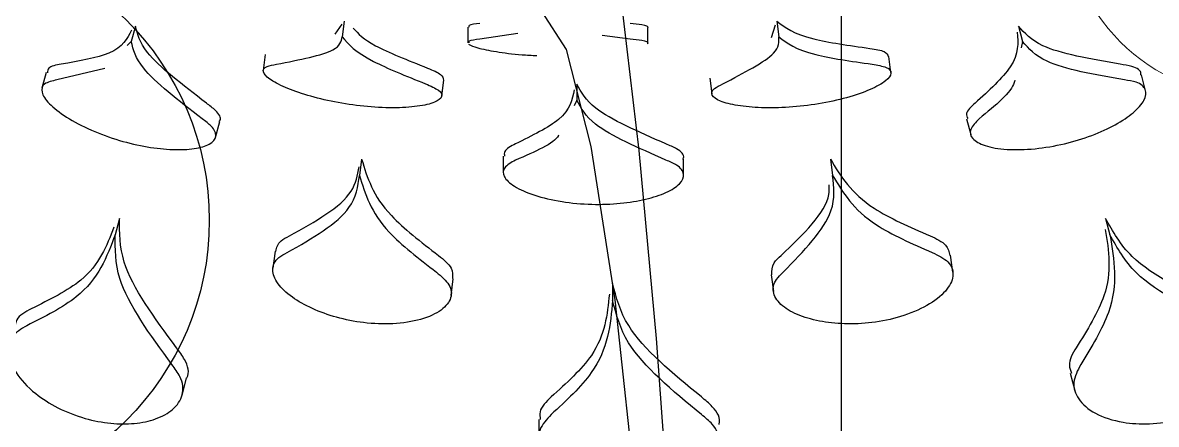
# Model space of a CAD drawing. Header units: millimetres. Extents: x 12325263 to 13848842, y -1463133 to 573208.
# Drawn here: x 12570216.36 to 12570228.37, y -836604.29 to -836600.03 of the extents above; entities that cross this region are included whole.
import ezdxf
from ezdxf.xclip import XClip

# ---------------------------------------------------------------- set-up
doc = ezdxf.new("R2010")
doc.units = ezdxf.units.MM
doc.header["$LTSCALE"] = 1000
doc.header["$XCLIPFRAME"] = 0
doc.linetypes.add('HIDDEN', pattern=[9.525, 6.35, -3.175])
for name, color, linetype in [('fur202301', 252, 'Continuous'), ('WALL', 5, 'Continuous'), ('WALL-SHATCH', 8, 'Continuous'), ('建筑-楼板开洞', 251, 'Continuous')]:
    doc.layers.add(name, color=color, linetype=linetype)

# ---------------------------------------------------------------- blocks, each defined once
blk = doc.blocks.new('adgshg13-A$C7F010FC0')
at = {"layer": 'WALL-SHATCH'}
h = blk.add_hatch(color=256, dxfattribs=at)
h.dxf.hatch_style = 1
h.paths.add_polyline_path([(-60384.171, -16880.895), (-763.165, 197.479), (12587.619, -13153.304), (12587.619, -157996.02), (-162964.851, -188820.432), (-171262.381, -180522.901), (-171262.381, -31310.898), (-150707.191, -10755.708), (-131860.078, -7980.895), (-99162.381, -7980.895), (-99162.381, -4980.895), (-76620.428, -4980.895), (-70107.652, -16880.895)], flags=16)
h.paths.add_polyline_path([(-60091.229, -16380.895), (-646.877, 646.877), (12987.619, -12987.619), (12987.619, -158331.905), (-163100.584, -189250.384), (-171662.381, -180688.586), (-171662.381, -31145.213), (-150777.896, -10260.728), (-131896.687, -7480.895), (-99562.381, -7480.895), (-99562.381, -4580.895), (-76365.552, -4580.895), (-69907.506, -16380.895)])
blk = doc.blocks.new('A$C4C7A72D3')
at = {"layer": 'WALL', "color": 1}
blk.add_blockref('adgshg13-A$C7F010FC0', (210433.012, 205503.569), dxfattribs=at)
blk = doc.blocks.new('asdgaga3w6jka3eyk7a3ek')
at = {"lineweight": 0}
blk.add_circle((5791.093, 859.202), 2, dxfattribs=at)
blk = doc.blocks.new('asdgag波混去水-B')
at = {"layer": 'fur202301'}
for centre, radius in [((0, 0), 52.5), ((0, 0), 40), ((-19.799, 19.799), 3)]:
    blk.add_circle(centre, radius, dxfattribs=at)
blk = doc.blocks.new('asdgag2019070316031892482')
at = {"color": 1, "linetype": 'HIDDEN', "lineweight": 0}
blk.add_blockref('asdgaga3w6jka3eyk7a3ek', (-4068.821, -1261.535), dxfattribs=at)
at = {"lineweight": 0, "xscale": -1}
blk.add_blockref('asdgag波混去水-B', (1705.779, -408.065), dxfattribs=at)
blk = doc.blocks.new('asdgag2019070515155847995')
at = {"color": 1}
for p, q in [((142.84, -419.537), (142.673, -419.492)), ((142.88, -420.157), (142.761, -419.651)), ((141.292, -420.314), (141.119, -420.268)), ((143.168, -420.438), (143.124, -420.395)), ((143.331, -420.482), (143.168, -420.438)), ((139.418, -420.976), (139.599, -421.024)), ((142.151, -421.33), (142.319, -421.375)), ((143.028, -421.858), (142.86, -421.836)), ((140.943, -421.962), (140.765, -421.938)), ((143.382, -422.694), (143.217, -422.672)), ((143.246, -422.597), (143.352, -422.672)), ((141.92, -422.879), (141.748, -422.856)), ((142.59, -423.728), (142.758, -423.75)), ((140.474, -423.827), (140.652, -423.85)), ((143.32, -424.003), (143.153, -424.003)), ((143.251, -424.535), (143.193, -424.133)), ((141.951, -424.38), (141.778, -424.38)), ((139.158, -424.757), (138.971, -424.757)), ((142.545, -425.161), (142.486, -425.13)), ((142.714, -425.161), (142.545, -425.161)), ((143.193, -425.725), (143.23, -425.427)), ((140.603, -425.538), (140.424, -425.538)), ((143.143, -425.913), (143.31, -425.913)), ((141.748, -426.291), (141.921, -426.291)), ((142.779, -426.568), (142.611, -426.59)), ((140.694, -427.219), (140.516, -427.243)), ((143.209, -427.221), (143.344, -427.265)), ((143.382, -427.278), (143.217, -427.299)), ((141.92, -427.847), (141.748, -427.87)), ((160.817, -427.96), (126.179, -427.96)), ((142.839, -428.487), (143.007, -428.465)), ((140.723, -429.143), (140.901, -429.119)), ((142.347, -429.288), (142.18, -429.333)), ((143.168, -429.883), (143.101, -429.869)), ((143.331, -429.839), (143.168, -429.883)), ((139.649, -430.387), (139.468, -430.435)), ((141.292, -430.762), (141.119, -430.808)), ((142.645, -431.186), (142.813, -431.141))]:
    blk.add_line(p, q, dxfattribs=at)
at = {"color": 1, "flags": 128}
for points in [[(143.494, -424.781), (143.081, -425.047), (142.053, -425.309), (140.427, -425.561), (138.229, -425.799), (135.495, -426.021), (132.269, -426.221), (128.605, -426.398), (124.561, -426.547)], [(146.03, -425.005), (145.647, -425.216), (144.843, -425.424), (143.626, -425.625), (142.011, -425.818), (140.018, -426), (137.671, -426.169), (134.999, -426.322), (132.035, -426.459)]]:
    blk.add_lwpolyline(points, dxfattribs=at)
blk.add_open_spline([(141.688, -389.994), (141.522, -390.072), (140.258, -390.667), (138.035, -392.05), (135.059, -394.142), (132.291, -396.511), (129.736, -399.105), (127.418, -401.913), (125.353, -404.911), (123.557, -408.078), (122.043, -411.388), (120.824, -414.817), (119.908, -418.339), (119.302, -421.928), (119.011, -425.555), (119.038, -429.194), (119.381, -432.816), (120.038, -436.395), (121.004, -439.904), (122.272, -443.315), (123.833, -446.603), (125.674, -449.743), (127.781, -452.711), (130.139, -455.484), (132.73, -458.043), (135.533, -460.366), (138.529, -462.437), (141.693, -464.24), (145.003, -465.761), (148.432, -466.989), (151.956, -467.914), (155.546, -468.529), (159.177, -468.83), (162.821, -468.814), (166.449, -468.482), (170.034, -467.835), (173.55, -466.879), (176.969, -465.622), (180.266, -464.072), (183.415, -462.241), (186.392, -460.144), (189.176, -457.795), (191.744, -455.214), (194.078, -452.419), (196.159, -449.433), (197.973, -446.276), (199.504, -442.974), (200.742, -439.552), (201.678, -436.035), (202.303, -432.45), (202.614, -428.824), (202.608, -425.185), (202.285, -421.561), (201.648, -417.978), (200.7, -414.464), (199.451, -411.046), (197.909, -407.75), (196.085, -404.6), (193.994, -401.62), (191.651, -398.834), (189.074, -396.262), (186.285, -393.92), (183.295, -391.846), (180.783, -390.344), (179.228, -389.639), (178.777, -389.435)], degree=3, knots=[0, 0, 0, 0, 0.002464, 0.018712, 0.034959, 0.051206, 0.067452, 0.083698, 0.099943, 0.116187, 0.132431, 0.148674, 0.164917, 0.181159, 0.197401, 0.213642, 0.229884, 0.246125, 0.262366, 0.278608, 0.29485, 0.311092, 0.327334, 0.343577, 0.359821, 0.376065, 0.39231, 0.408556, 0.424802, 0.441049, 0.457296, 0.473544, 0.489792, 0.506041, 0.52229, 0.538538, 0.554787, 0.571035, 0.587284, 0.603532, 0.619779, 0.636026, 0.652272, 0.668518, 0.684763, 0.701007, 0.717251, 0.733494, 0.749737, 0.765979, 0.782221, 0.798462, 0.814704, 0.830945, 0.847186, 0.863428, 0.87967, 0.895912, 0.912154, 0.928397, 0.944641, 0.960885, 0.97713, 0.993376, 1, 1, 1, 1])
at = {"color": 1}
for points, knots in [([(140.154, -419.331), (140.119, -419.272), (140.047, -419.153), (139.869, -419.118), (139.658, -419.196), (139.448, -419.389), (139.277, -419.653), (139.165, -419.937), (139.111, -420.222), (139.111, -420.483), (139.161, -420.714), (139.265, -420.898), (139.42, -420.998), (139.589, -420.984), (139.699, -420.901), (139.742, -420.869)], [0, 0, 0, 0, 0.08588, 0.171606, 0.263059, 0.354641, 0.424296, 0.494216, 0.557553, 0.619915, 0.687434, 0.764042, 0.850534, 0.942861, 1, 1, 1, 1]), ([(140.334, -419.379), (140.3, -419.315), (140.251, -419.221), (140.166, -419.21), (140.139, -419.206)], [0, 0, 0, 0, 0.682542, 1, 1, 1, 1]), ([(141.119, -420.268), (140.884, -420.18), (140.512, -420.04), (140.251, -419.523), (140.154, -419.331)], [0, 0, 0, 0, 0.628631, 1, 1, 1, 1]), ([(141.198, -420.255), (140.999, -420.177), (140.663, -420.047), (140.429, -419.573), (140.334, -419.379)], [0, 0, 0, 0, 0.591194, 1, 1, 1, 1]), ([(142.761, -419.651), (142.749, -419.6), (142.726, -419.499), (142.635, -419.476), (142.511, -419.554), (142.367, -419.737), (142.227, -420.001), (142.115, -420.305), (142.044, -420.61), (142.015, -420.888), (142.026, -421.12), (142.076, -421.284), (142.16, -421.351), (142.255, -421.313), (142.322, -421.225), (142.348, -421.189)], [0, 0, 0, 0, 0.080152, 0.160279, 0.242458, 0.325711, 0.406895, 0.483426, 0.555818, 0.627239, 0.701086, 0.779244, 0.861237, 0.944484, 1, 1, 1, 1]), ([(142.927, -419.695), (142.917, -419.641), (142.902, -419.557), (142.854, -419.552), (142.837, -419.55)], [0, 0, 0, 0, 0.648262, 1, 1, 1, 1]), ([(143.287, -420.439), (143.197, -420.395), (143.034, -420.314), (142.96, -419.887), (142.927, -419.695)], [0, 0, 0, 0, 0.550676, 1, 1, 1, 1]), ([(139.742, -420.869), (140.06, -420.637), (140.567, -420.265), (140.969, -420.267), (141.119, -420.268)], [0, 0, 0, 0, 0.6267504, 1, 1, 1, 1]), ([(139.921, -420.917), (140.237, -420.684), (140.743, -420.312), (141.142, -420.313), (141.292, -420.314)], [0, 0, 0, 0, 0.62619, 1, 1, 1, 1]), ([(142.348, -421.189), (142.541, -420.939), (142.867, -420.515), (143.08, -420.461), (143.168, -420.438)], [0, 0, 0, 0, 0.591664, 1, 1, 1, 1]), ([(142.514, -421.234), (142.707, -420.983), (143.031, -420.559), (143.244, -420.504), (143.331, -420.482)], [0, 0, 0, 0, 0.591512, 1, 1, 1, 1]), ([(139.599, -421.023), (139.6, -421.024), (139.656, -421.061), (139.771, -421.028), (139.879, -420.948), (139.921, -420.917)], [0, 0, 0, 0, 0.012441, 0.621817, 1, 1, 1, 1]), ([(142.32, -421.369), (142.323, -421.372), (142.354, -421.399), (142.423, -421.353), (142.488, -421.268), (142.514, -421.234)], [0, 0, 0, 0, 0.0653567, 0.6256347, 1, 1, 1, 1]), ([(142.719, -423.556), (142.696, -423.609), (142.65, -423.716), (142.581, -423.744), (142.52, -423.667), (142.476, -423.484), (142.459, -423.219), (142.475, -422.907), (142.522, -422.59), (142.594, -422.298), (142.681, -422.057), (142.771, -421.889), (142.851, -421.82), (142.904, -421.853), (142.92, -421.94), (142.927, -421.977)], [0, 0, 0, 0, 0.078792, 0.157597, 0.237503, 0.318356, 0.39851, 0.476219, 0.551344, 0.625653, 0.701383, 0.779723, 0.860147, 0.940927, 1, 1, 1, 1]), ([(140.722, -423.671), (140.677, -423.723), (140.588, -423.828), (140.446, -423.84), (140.315, -423.74), (140.214, -423.524), (140.166, -423.228), (140.177, -422.908), (140.237, -422.609), (140.333, -422.345), (140.458, -422.126), (140.604, -421.973), (140.753, -421.918), (140.865, -421.968), (140.913, -422.059), (140.93, -422.091)], [0, 0, 0, 0, 0.08269, 0.165294, 0.251568, 0.338712, 0.420978, 0.494896, 0.562755, 0.629952, 0.701267, 0.779413, 0.864084, 0.951518, 1, 1, 1, 1]), ([(140.942, -421.969), (140.982, -421.979), (141.047, -421.996), (141.09, -422.081), (141.107, -422.115)], [0, 0, 0, 0, 0.608815, 1, 1, 1, 1]), ([(142.927, -421.977), (142.974, -422.221), (143.055, -422.64), (143.169, -422.663), (143.217, -422.672)], [0, 0, 0, 0, 0.5831727, 1, 1, 1, 1]), ([(140.93, -422.091), (141.083, -422.358), (141.335, -422.797), (141.632, -422.84), (141.748, -422.856)], [0, 0, 0, 0, 0.6071457, 1, 1, 1, 1]), ([(141.107, -422.115), (141.258, -422.386), (141.484, -422.791), (141.751, -422.837), (141.839, -422.853)], [0, 0, 0, 0, 0.669234, 1, 1, 1, 1]), ([(143.217, -422.672), (143.137, -422.741), (143, -422.858), (142.802, -423.35), (142.719, -423.556)], [0, 0, 0, 0, 0.58251, 1, 1, 1, 1]), ([(143.308, -422.789), (143.251, -422.842), (143.135, -422.949), (142.969, -423.368), (142.886, -423.578)], [0, 0, 0, 0, 0.499046, 1, 1, 1, 1]), ([(141.748, -422.856), (141.553, -422.915), (141.231, -423.012), (140.866, -423.485), (140.722, -423.671)], [0, 0, 0, 0, 0.607749, 1, 1, 1, 1]), ([(141.92, -422.879), (141.726, -422.938), (141.406, -423.034), (141.042, -423.508), (140.899, -423.694)], [0, 0, 0, 0, 0.607461, 1, 1, 1, 1]), ([(142.886, -423.578), (142.863, -423.633), (142.82, -423.737), (142.778, -423.742), (142.759, -423.745)], [0, 0, 0, 0, 0.53153, 1, 1, 1, 1]), ([(140.899, -423.694), (140.854, -423.749), (140.773, -423.848), (140.69, -423.844), (140.653, -423.842)], [0, 0, 0, 0, 0.550233, 1, 1, 1, 1]), ([(143.139, -424.013), (143.126, -424.038), (143.1, -424.09), (143.059, -424.297), (143.029, -424.521), (143.021, -424.682), (143.019, -424.735)], [0, 0, 0, 0, 0.284442, 0.571066, 0.858005, 1, 1, 1, 1]), ([(143.193, -424.133), (143.187, -424.084), (143.177, -424.007), (143.16, -424.014), (143.153, -424.016)], [0, 0, 0, 0, 0.637286, 1, 1, 1, 1]), ([(143.36, -424.133), (143.354, -424.084), (143.344, -424.007), (143.326, -424.014), (143.32, -424.016)], [0, 0, 0, 0, 0.63725, 1, 1, 1, 1]), ([(141.91, -424.51), (141.884, -424.464), (141.833, -424.372), (141.734, -424.375), (141.63, -424.482), (141.534, -424.697), (141.465, -424.989), (141.435, -425.312), (141.446, -425.624), (141.491, -425.9), (141.565, -426.121), (141.66, -426.266), (141.762, -426.308), (141.849, -426.246), (141.893, -426.144), (141.91, -426.103)], [0, 0, 0, 0, 0.080152, 0.160279, 0.242458, 0.325711, 0.406895, 0.483426, 0.555818, 0.627239, 0.701086, 0.779244, 0.861237, 0.944484, 1, 1, 1, 1]), ([(142.082, -424.51), (142.057, -424.46), (142.018, -424.383), (141.969, -424.391), (141.951, -424.394)], [0, 0, 0, 0, 0.650582, 1, 1, 1, 1]), ([(142.174, -424.968), (142.173, -424.967), (142.086, -424.922), (141.997, -424.715), (141.91, -424.51)], [0, 0, 0, 0, 0.014074, 1, 1, 1, 1]), ([(142.655, -425.13), (142.551, -425.111), (142.361, -425.077), (142.169, -424.686), (142.082, -424.51)], [0, 0, 0, 0, 0.549094, 1, 1, 1, 1]), ([(139.212, -424.887), (139.16, -424.839), (139.057, -424.744), (138.871, -424.757), (138.683, -424.887), (138.526, -425.128), (138.428, -425.428), (138.392, -425.731), (138.414, -426.021), (138.483, -426.273), (138.594, -426.482), (138.746, -426.633), (138.927, -426.688), (139.091, -426.631), (139.178, -426.522), (139.212, -426.48)], [0, 0, 0, 0, 0.08588, 0.171606, 0.263059, 0.354641, 0.424296, 0.494216, 0.557553, 0.619915, 0.687434, 0.764042, 0.850534, 0.942861, 1, 1, 1, 1]), ([(139.398, -424.887), (139.347, -424.834), (139.273, -424.757), (139.186, -424.768), (139.158, -424.772)], [0, 0, 0, 0, 0.685012, 1, 1, 1, 1]), ([(140.424, -425.538), (140.166, -425.515), (139.757, -425.478), (139.359, -425.047), (139.212, -424.887)], [0, 0, 0, 0, 0.6286311, 1, 1, 1, 1]), ([(140.49, -425.504), (140.272, -425.482), (139.902, -425.444), (139.544, -425.049), (139.398, -424.887)], [0, 0, 0, 0, 0.589755, 1, 1, 1, 1]), ([(141.91, -426.103), (142.039, -425.81), (142.255, -425.314), (142.461, -425.205), (142.545, -425.161)], [0, 0, 0, 0, 0.591664, 1, 1, 1, 1]), ([(142.082, -426.103), (142.21, -425.81), (142.426, -425.315), (142.63, -425.205), (142.714, -425.161)], [0, 0, 0, 0, 0.591512, 1, 1, 1, 1]), ([(139.212, -426.48), (139.466, -426.172), (139.872, -425.681), (140.274, -425.577), (140.424, -425.538)], [0, 0, 0, 0, 0.6267504, 1, 1, 1, 1]), ([(139.398, -426.48), (139.65, -426.172), (140.054, -425.681), (140.454, -425.577), (140.603, -425.538)], [0, 0, 0, 0, 0.62619, 1, 1, 1, 1]), ([(143.143, -425.908), (143.144, -425.91), (143.158, -425.928), (143.177, -425.868), (143.188, -425.769), (143.193, -425.725)], [0, 0, 0, 0, 0.0528467, 0.5865248, 1, 1, 1, 1]), ([(143.31, -425.908), (143.311, -425.91), (143.325, -425.928), (143.343, -425.868), (143.355, -425.769), (143.36, -425.725)], [0, 0, 0, 0, 0.052738, 0.586381, 1, 1, 1, 1]), ([(141.921, -426.284), (141.925, -426.286), (141.964, -426.305), (142.022, -426.242), (142.065, -426.143), (142.082, -426.103)], [0, 0, 0, 0, 0.06811, 0.626737, 1, 1, 1, 1]), ([(139.105, -426.666), (139.106, -426.667), (139.172, -426.688), (139.278, -426.626), (139.364, -426.52), (139.398, -426.48)], [0, 0, 0, 0, 0.015357, 0.6229333, 1, 1, 1, 1]), ([(142.927, -428.287), (142.917, -428.344), (142.898, -428.459), (142.834, -428.505), (142.751, -428.447), (142.657, -428.283), (142.569, -428.031), (142.502, -427.726), (142.466, -427.407), (142.461, -427.107), (142.485, -426.851), (142.533, -426.664), (142.597, -426.576), (142.661, -426.594), (142.702, -426.674), (142.719, -426.708)], [0, 0, 0, 0, 0.078792, 0.157597, 0.237503, 0.318356, 0.39851, 0.476219, 0.551344, 0.625653, 0.701383, 0.779723, 0.860147, 0.940927, 1, 1, 1, 1]), ([(142.719, -426.708), (142.835, -426.931), (143.033, -427.313), (143.163, -427.303), (143.217, -427.299)], [0, 0, 0, 0, 0.583173, 1, 1, 1, 1]), ([(140.93, -428.926), (140.899, -428.989), (140.837, -429.114), (140.698, -429.163), (140.541, -429.101), (140.384, -428.919), (140.258, -428.645), (140.185, -428.334), (140.166, -428.029), (140.192, -427.749), (140.259, -427.505), (140.364, -427.319), (140.498, -427.226), (140.624, -427.246), (140.696, -427.321), (140.722, -427.347)], [0, 0, 0, 0, 0.08269, 0.165294, 0.251568, 0.338712, 0.420978, 0.494896, 0.562755, 0.629952, 0.701267, 0.779413, 0.864084, 0.951518, 1, 1, 1, 1]), ([(140.695, -427.227), (140.737, -427.226), (140.807, -427.225), (140.873, -427.296), (140.899, -427.324)], [0, 0, 0, 0, 0.608815, 1, 1, 1, 1]), ([(140.722, -427.347), (140.946, -427.564), (141.315, -427.921), (141.626, -427.884), (141.748, -427.87)], [0, 0, 0, 0, 0.607146, 1, 1, 1, 1]), ([(140.899, -427.324), (141.124, -427.56), (141.39, -427.838), (141.614, -427.835), (141.648, -427.834)], [0, 0, 0, 0, 0.850124, 1, 1, 1, 1]), ([(143.217, -427.299), (143.15, -427.387), (143.034, -427.538), (142.959, -428.066), (142.927, -428.287)], [0, 0, 0, 0, 0.58251, 1, 1, 1, 1]), ([(143.382, -427.278), (143.316, -427.366), (143.201, -427.516), (143.126, -428.044), (143.094, -428.265)], [0, 0, 0, 0, 0.582474, 1, 1, 1, 1]), ([(141.748, -427.87), (141.567, -427.978), (141.268, -428.156), (141.025, -428.709), (140.93, -428.926)], [0, 0, 0, 0, 0.607749, 1, 1, 1, 1]), ([(141.92, -427.847), (141.74, -427.955), (141.442, -428.133), (141.201, -428.686), (141.107, -428.903)], [0, 0, 0, 0, 0.607461, 1, 1, 1, 1]), ([(143.094, -428.265), (143.085, -428.324), (143.068, -428.436), (143.026, -428.452), (143.006, -428.46)], [0, 0, 0, 0, 0.53153, 1, 1, 1, 1]), ([(141.107, -428.903), (141.077, -428.968), (141.021, -429.085), (140.937, -429.103), (140.9, -429.111)], [0, 0, 0, 0, 0.550233, 1, 1, 1, 1]), ([(142.514, -429.379), (142.476, -429.337), (142.416, -429.273), (142.367, -429.294), (142.35, -429.301)], [0, 0, 0, 0, 0.648262, 1, 1, 1, 1]), ([(142.348, -429.423), (142.31, -429.386), (142.233, -429.311), (142.134, -429.339), (142.057, -429.471), (142.016, -429.704), (142.022, -430.003), (142.076, -430.323), (142.167, -430.622), (142.284, -430.877), (142.416, -431.071), (142.549, -431.186), (142.664, -431.2), (142.736, -431.116), (142.754, -431.006), (142.761, -430.962)], [0, 0, 0, 0, 0.080152, 0.160279, 0.242458, 0.325711, 0.406895, 0.483426, 0.555818, 0.627239, 0.701086, 0.779244, 0.861237, 0.944484, 1, 1, 1, 1]), ([(142.757, -429.799), (142.749, -429.798), (142.642, -429.78), (142.489, -429.595), (142.348, -429.423)], [0, 0, 0, 0, 0.076013, 1, 1, 1, 1]), ([(143.265, -429.825), (143.152, -429.835), (142.946, -429.853), (142.648, -429.526), (142.514, -429.379)], [0, 0, 0, 0, 0.5506761, 1, 1, 1, 1]), ([(142.761, -430.962), (142.816, -430.645), (142.909, -430.109), (143.093, -429.948), (143.168, -429.883)], [0, 0, 0, 0, 0.591664, 1, 1, 1, 1]), ([(142.927, -430.917), (142.982, -430.6), (143.074, -430.065), (143.256, -429.904), (143.331, -429.839)], [0, 0, 0, 0, 0.591512, 1, 1, 1, 1]), ([(139.921, -430.45), (139.857, -430.412), (139.763, -430.356), (139.679, -430.391), (139.652, -430.401)], [0, 0, 0, 0, 0.682542, 1, 1, 1, 1]), ([(139.742, -430.498), (139.678, -430.465), (139.551, -430.4), (139.369, -430.461), (139.216, -430.636), (139.124, -430.91), (139.104, -431.225), (139.147, -431.527), (139.244, -431.801), (139.378, -432.027), (139.542, -432.2), (139.732, -432.306), (139.925, -432.312), (140.073, -432.214), (140.132, -432.085), (140.154, -432.036)], [0, 0, 0, 0, 0.08588, 0.171606, 0.263059, 0.354641, 0.424296, 0.494216, 0.557553, 0.619915, 0.687434, 0.764042, 0.850534, 0.942861, 1, 1, 1, 1]), ([(141.119, -430.808), (140.856, -430.853), (140.437, -430.925), (139.93, -430.614), (139.742, -430.498)], [0, 0, 0, 0, 0.628631, 1, 1, 1, 1]), ([(141.174, -430.759), (140.949, -430.795), (140.569, -430.856), (140.109, -430.568), (139.921, -430.45)], [0, 0, 0, 0, 0.591194, 1, 1, 1, 1]), ([(140.154, -432.036), (140.328, -431.672), (140.604, -431.091), (140.979, -430.885), (141.119, -430.808)], [0, 0, 0, 0, 0.62675, 1, 1, 1, 1]), ([(140.334, -431.988), (140.506, -431.625), (140.78, -431.044), (141.153, -430.839), (141.292, -430.762)], [0, 0, 0, 0, 0.62619, 1, 1, 1, 1]), ([(142.811, -431.135), (142.816, -431.136), (142.859, -431.144), (142.902, -431.068), (142.92, -430.96), (142.927, -430.917)], [0, 0, 0, 0, 0.065357, 0.625635, 1, 1, 1, 1])]:
    blk.add_open_spline(points, degree=3, knots=knots, dxfattribs=at)
blk = doc.blocks.new('sdfgsdffhg')
at = {"layer": 'fur202301', "xscale": -1, "rotation": 90}
blk.add_blockref('asdgag2019070316031892482', (-11256.826, 39180.258, 0), dxfattribs=at)
at = {"layer": 'fur202301', "rotation": 90}
blk.add_blockref('asdgag2019070515155847995', (-11286.825, 37313.408, 0), dxfattribs=at)

msp = doc.modelspace()

# ---------------------------------------------------------------- block references
ref = msp.add_blockref('A$C4C7A72D3', (12385714.853, -906209.521), dxfattribs=dict(rotation=350.041249254255))
XClip(ref).set_block_clipping_path([(223442.8584877662, 85923.1187333744), (220542.7961432356, 85923.1422391906), (220542.8579492103, 89292.823275506), (211526.9150355905, 89292.8101311298), (210631.4331447985, 94392.8080583527), (206113.3685902953, 94392.8025418455), (206001.4315187763, 95030.3127344656), (204376.2826588508, 94744.9613686837), (203364.4570056833, 100506.9030052917), (197947.3947122637, 99555.7482674252), (192482.3428474721, 130679.4765393781), (190118.7804593667, 130264.4504016289), (191623.4071957469, 121695.6427078634), (177046.6486519482, 119136.2011700841), (175707.6223907359, 126760.8483765714), (173902.988371335, 128026.4039125028), (169528.3854461554, 127258.2903269802), (169070.0967394859, 129868.3614864857), (163308.2517458182, 128856.6693391807), (163766.52659606, 126246.6171700556), (159679.1795131005, 125528.9180921423), (170669.6888374612, 62935.797914044), (167222.1989369914, 62330.4650948944), (167939.7759490944, 58243.6808593175), (171386.9528796654, 58848.2912487988), (172857.0656793863, 50477.0032648193), (165962.5026008021, 49266.4230898353), (168037.7813034765, 37447.1796448426), (140649.9584970828, 32638.2390106404), (115387.9799239188, 28202.5781787895), (95598.7254695911, 140907.4332163476), (226939.476109907, 163968.8668500402), (240128.6952811591, 88852.8973128139)])

# ---------------------------------------------------------------- next in the draw order: hatches: boundary and pattern name
at = {"layer": '建筑-楼板开洞'}
h = msp.add_hatch(dxfattribs=at)
h.set_pattern_fill('DASH', color=256, scale=500)
h.set_pattern_definition([(0, (0, 0), (476.25, 476.25), [476.25, -476.25])])
h.paths.add_polyline_path([(12597696.741, -842386.786), (12590696.811, -842386.901), (12590697.067, -843986.786), (12595796.811, -843986.852), (12595797.067, -849736.852), (12588796.811, -849736.786), (12588796.811, -851936.786), (12564896.811, -851936.786), (12564896.811, -816186.786), (12568846.811, -816186.786), (12568846.811, -816040), (12568846.811, -807536.786), (12574696.829, -807536.802), (12574696.771, -810386.786), (12575896.811, -810386.786), (12579055.235, -810386.784), (12580496.915, -811828.207), (12580696.915, -819086.85), (12595696.917, -819086.721), (12595696.898, -812786.786), (12597696.659, -812786.786)])

# ---------------------------------------------------------------- next in the draw order: block references
msp.add_blockref('sdfgsdffhg', (12581083.899, -874056.804, 0))

doc.saveas('drawing.dxf')
